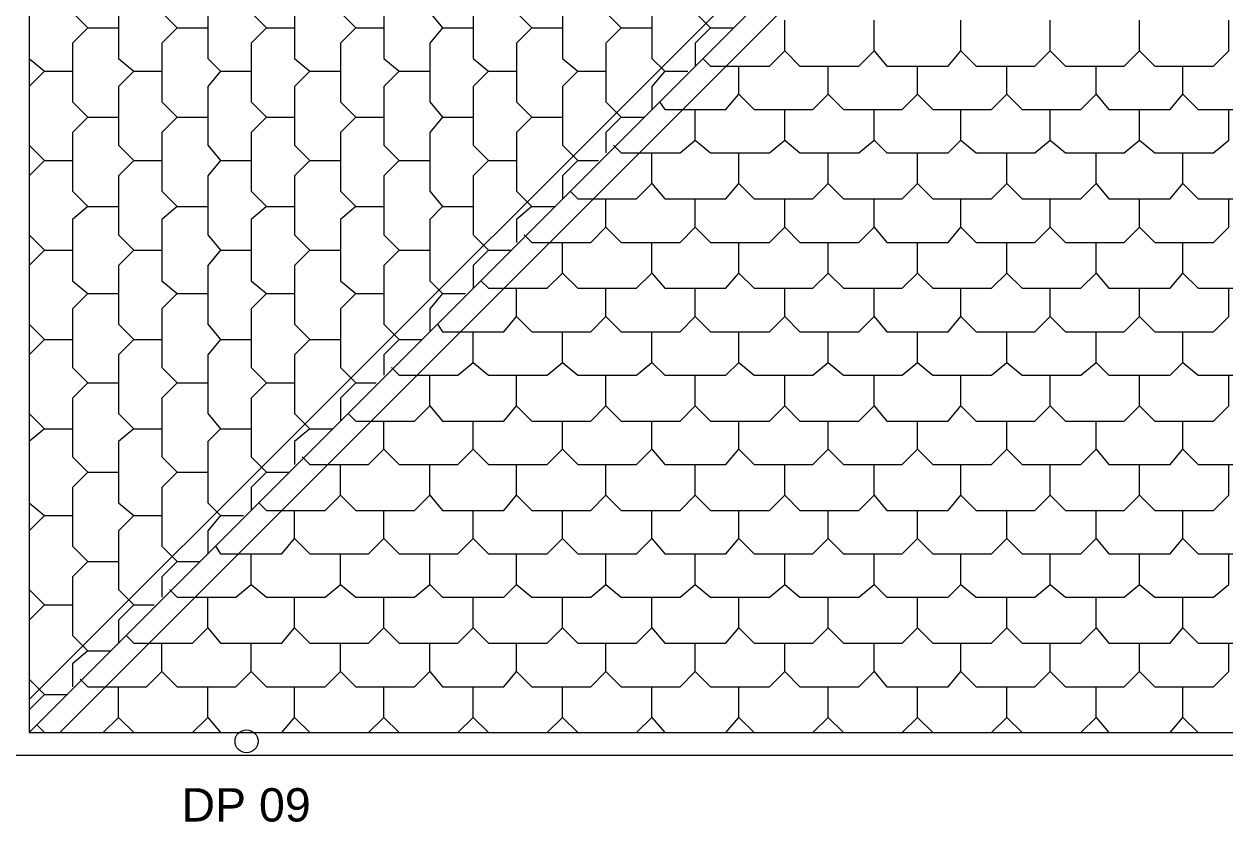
# Model space of a CAD drawing. Header units: millimetres. Extents: x 0 to 80.9, y 0 to 43.9.
# Drawn here: x 9.05 to 15.09, y 11.91 to 15.92 of the extents above; entities that cross this region are included whole.
import ezdxf

# ---------------------------------------------------------------- set-up
doc = ezdxf.new("R2010")
doc.units = ezdxf.units.MM
for name, color, linetype in [('PDF_014408$BL-ROOF', 7, 'Continuous'), ('PDF_014408$PL-SERVICES-STORMWATER', 7, 'Continuous'), ('PDF_Text', 7, 'Continuous')]:
    doc.layers.add(name, color=color, linetype=linetype)
doc.styles.add('PDF ArialMT', font='arial.ttf')

msp = doc.modelspace()

# ---------------------------------------------------------------- linework, layer by layer
at = {"layer": 'PDF_014408$BL-ROOF', "lineweight": 9}
for points in [[(53.4814, 12.2452), (8.9627, 12.2452), (8.9627, 31.4016), (75.5228, 31.4016), (75.5228, 12.2452), (66.5345, 12.2452)], [(9.0781, 31.1323), (18.3871, 21.8234), (9.0781, 12.5273)], [(26.2342, 21.7208), (18.5922, 21.7208), (9.232, 12.3606)], [(9.373, 16.3483), (9.2961, 16.2714), (9.2961, 15.9765), (9.373, 15.8995), (9.5269, 15.8995)], [(9.8218, 16.3483), (9.7449, 16.2714), (9.7449, 15.9765), (9.8218, 15.8995), (9.9757, 15.8995)], [(10.2706, 16.3483), (10.1937, 16.2714), (10.1937, 15.9765), (10.2706, 15.8995), (10.4116, 15.8995)], [(10.7194, 16.3483), (10.6424, 16.2714), (10.6424, 15.9765), (10.7194, 15.8995), (10.8604, 15.8995)], [(11.1553, 16.3483), (11.0912, 16.2714), (11.0912, 15.9765), (11.1553, 15.8995), (11.3092, 15.8995)], [(11.6041, 16.3483), (11.5272, 16.2714), (11.5272, 15.9765), (11.6041, 15.8995), (11.758, 15.8995)], [(12.0529, 16.3483), (11.9759, 16.2714), (11.9759, 15.9765), (12.0529, 15.8995), (12.2067, 15.8995)], [(12.5017, 16.3483), (12.4247, 16.2714), (12.4247, 15.9765), (12.5017, 15.8995), (12.6171, 15.8995)], [(9.6038, 16.1175), (9.5269, 16.0534), (9.5269, 15.7457), (9.6038, 15.6816), (9.7449, 15.6816)], [(10.0398, 16.1175), (9.9757, 16.0534), (9.9757, 15.7457), (10.0398, 15.6816), (10.1937, 15.6816)], [(10.4886, 16.1175), (10.4116, 16.0534), (10.4116, 15.7457), (10.4886, 15.6816), (10.6424, 15.6816)], [(10.9373, 16.1175), (10.8604, 16.0534), (10.8604, 15.7457), (10.9373, 15.6816), (11.0912, 15.6816)], [(11.3861, 16.1175), (11.3092, 16.0534), (11.3092, 15.7457), (11.3861, 15.6816), (11.5272, 15.6816)], [(11.8349, 16.1175), (11.758, 16.0534), (11.758, 15.7457), (11.8349, 15.6816), (11.9759, 15.6816)], [(12.2709, 16.1175), (12.2067, 16.0534), (12.2067, 15.7457), (12.2709, 15.6816), (12.3863, 15.6816)], [(12.4632, 15.7457), (12.5017, 15.7072), (12.7966, 15.7072), (12.8735, 15.7841), (12.8735, 15.938)], [(12.8735, 15.7841), (12.9504, 15.7072), (13.2453, 15.7072), (13.3223, 15.7841), (13.3223, 15.938)], [(13.3223, 15.7841), (13.3864, 15.7072), (13.6941, 15.7072), (13.7582, 15.7841), (13.7582, 15.938)], [(13.7582, 15.7841), (13.8352, 15.7072), (14.1301, 15.7072), (14.207, 15.7841), (14.207, 15.938)], [(14.207, 15.7841), (14.2839, 15.7072), (14.5789, 15.7072), (14.6558, 15.7841), (14.6558, 15.938)], [(14.6558, 15.7841), (14.7327, 15.7072), (15.0276, 15.7072), (15.1046, 15.7841), (15.1046, 15.938)], [(9.0781, 15.8995), (9.0781, 15.8995)], [(9.373, 15.8995), (9.2961, 15.8226), (9.2961, 15.5277), (9.373, 15.4508), (9.5269, 15.4508)], [(9.8218, 15.8995), (9.7449, 15.8226), (9.7449, 15.5277), (9.8218, 15.4508), (9.9757, 15.4508)], [(10.2706, 15.8995), (10.1937, 15.8226), (10.1937, 15.5277), (10.2706, 15.4508), (10.4116, 15.4508)], [(10.7194, 15.8995), (10.6424, 15.8226), (10.6424, 15.5277), (10.7194, 15.4508), (10.8604, 15.4508)], [(11.1553, 15.8995), (11.0912, 15.8226), (11.0912, 15.5277), (11.1553, 15.4508), (11.3092, 15.4508)], [(11.6041, 15.8995), (11.5272, 15.8226), (11.5272, 15.5277), (11.6041, 15.4508), (11.758, 15.4508)], [(12.0529, 15.8995), (11.9759, 15.8226), (11.9759, 15.5277), (12.0529, 15.4508), (12.1683, 15.4508)], [(12.5017, 15.8995), (12.4247, 15.8226), (12.4247, 15.7072)], [(9.0781, 15.7457), (9.1551, 15.6816), (9.2961, 15.6816)], [(12.2452, 15.5277), (12.2709, 15.4892), (12.5786, 15.4892), (12.6427, 15.5662), (12.6427, 15.7072)], [(12.6427, 15.5662), (12.7196, 15.4892), (13.0145, 15.4892), (13.0915, 15.5662), (13.0915, 15.7072)], [(13.0915, 15.5662), (13.1684, 15.4892), (13.4633, 15.4892), (13.5403, 15.5662), (13.5403, 15.7072)], [(13.5403, 15.5662), (13.6172, 15.4892), (13.9121, 15.4892), (13.989, 15.5662), (13.989, 15.7072)], [(13.989, 15.5662), (14.066, 15.4892), (14.3609, 15.4892), (14.4378, 15.5662), (14.4378, 15.7072)], [(14.4378, 15.5662), (14.5019, 15.4892), (14.8097, 15.4892), (14.8738, 15.5662), (14.8738, 15.7072)], [(14.8738, 15.5662), (14.9507, 15.4892), (15.2456, 15.4892), (15.3225, 15.5662), (15.3225, 15.7072)], [(9.1551, 15.6816), (9.0781, 15.6046)], [(9.6038, 15.6816), (9.5269, 15.6046), (9.5269, 15.3097), (9.6038, 15.2328), (9.7449, 15.2328)], [(10.0398, 15.6816), (9.9757, 15.6046), (9.9757, 15.3097), (10.0398, 15.2328), (10.1937, 15.2328)], [(10.4886, 15.6816), (10.4116, 15.6046), (10.4116, 15.3097), (10.4886, 15.2328), (10.6424, 15.2328)], [(10.9373, 15.6816), (10.8604, 15.6046), (10.8604, 15.3097), (10.9373, 15.2328), (11.0912, 15.2328)], [(11.3861, 15.6816), (11.3092, 15.6046), (11.3092, 15.3097), (11.3861, 15.2328), (11.5272, 15.2328)], [(11.8349, 15.6816), (11.758, 15.6046), (11.758, 15.3097), (11.8349, 15.2328), (11.9375, 15.2328)], [(12.2709, 15.6816), (12.2067, 15.6046), (12.2067, 15.4892)], [(9.0781, 15.4508), (9.0781, 15.4508)], [(9.373, 15.4508), (9.2961, 15.3738), (9.2961, 15.0789), (9.373, 15.002), (9.5269, 15.002)], [(9.8218, 15.4508), (9.7449, 15.3738), (9.7449, 15.0789), (9.8218, 15.002), (9.9757, 15.002)], [(10.2706, 15.4508), (10.1937, 15.3738), (10.1937, 15.0789), (10.2706, 15.002), (10.4116, 15.002)], [(10.7194, 15.4508), (10.6424, 15.3738), (10.6424, 15.0789), (10.7194, 15.002), (10.8604, 15.002)], [(11.1553, 15.4508), (11.0912, 15.3738), (11.0912, 15.0789), (11.1553, 15.002), (11.3092, 15.002)], [(11.6041, 15.4508), (11.5272, 15.3738), (11.5272, 15.0789), (11.6041, 15.002), (11.7195, 15.002)], [(12.0529, 15.4508), (11.9759, 15.3738), (11.9759, 15.2713)], [(12.0144, 15.3097), (12.0529, 15.2713), (12.3478, 15.2713), (12.4247, 15.3354), (12.4247, 15.4892)], [(12.4247, 15.3354), (12.5017, 15.2713), (12.7966, 15.2713), (12.8735, 15.3354), (12.8735, 15.4892)], [(12.8735, 15.3354), (12.9504, 15.2713), (13.2453, 15.2713), (13.3223, 15.3354), (13.3223, 15.4892)], [(13.3223, 15.3354), (13.3864, 15.2713), (13.6941, 15.2713), (13.7582, 15.3354), (13.7582, 15.4892)], [(13.7582, 15.3354), (13.8352, 15.2713), (14.1301, 15.2713), (14.207, 15.3354), (14.207, 15.4892)], [(14.207, 15.3354), (14.2839, 15.2713), (14.5789, 15.2713), (14.6558, 15.3354), (14.6558, 15.4892)], [(14.6558, 15.3354), (14.7327, 15.2713), (15.0276, 15.2713), (15.1046, 15.3354), (15.1046, 15.4892)], [(9.0781, 15.3097), (9.1551, 15.2328), (9.2961, 15.2328)], [(11.7964, 15.0789), (11.8349, 15.0405), (12.1298, 15.0405), (12.2067, 15.1174), (12.2067, 15.2713)], [(12.2067, 15.1174), (12.2709, 15.0405), (12.5786, 15.0405), (12.6427, 15.1174), (12.6427, 15.2713)], [(12.6427, 15.1174), (12.7196, 15.0405), (13.0145, 15.0405), (13.0915, 15.1174), (13.0915, 15.2713)], [(13.0915, 15.1174), (13.1684, 15.0405), (13.4633, 15.0405), (13.5403, 15.1174), (13.5403, 15.2713)], [(13.5403, 15.1174), (13.6172, 15.0405), (13.9121, 15.0405), (13.989, 15.1174), (13.989, 15.2713)], [(13.989, 15.1174), (14.066, 15.0405), (14.3609, 15.0405), (14.4378, 15.1174), (14.4378, 15.2713)], [(14.4378, 15.1174), (14.5019, 15.0405), (14.8097, 15.0405), (14.8738, 15.1174), (14.8738, 15.2713)], [(14.8738, 15.1174), (14.9507, 15.0405), (15.2456, 15.0405), (15.3225, 15.1174), (15.3225, 15.2713)], [(9.1551, 15.2328), (9.0781, 15.1559)], [(9.6038, 15.2328), (9.5269, 15.1559), (9.5269, 14.8609), (9.6038, 14.784), (9.7449, 14.784)], [(10.0398, 15.2328), (9.9757, 15.1559), (9.9757, 14.8609), (10.0398, 14.784), (10.1937, 14.784)], [(10.4886, 15.2328), (10.4116, 15.1559), (10.4116, 14.8609), (10.4886, 14.784), (10.6424, 14.784)], [(10.9373, 15.2328), (10.8604, 15.1559), (10.8604, 14.8609), (10.9373, 14.784), (11.0912, 14.784)], [(11.3861, 15.2328), (11.3092, 15.1559), (11.3092, 14.8609), (11.3861, 14.784), (11.5015, 14.784)], [(11.8349, 15.2328), (11.758, 15.1559), (11.758, 15.0405)], [(11.5656, 14.8609), (11.6041, 14.8225), (11.899, 14.8225), (11.9759, 14.8994), (11.9759, 15.0405)], [(11.9759, 14.8994), (12.0529, 14.8225), (12.3478, 14.8225), (12.4247, 14.8994), (12.4247, 15.0405)], [(12.4247, 14.8994), (12.5017, 14.8225), (12.7966, 14.8225), (12.8735, 14.8994), (12.8735, 15.0405)], [(12.8735, 14.8994), (12.9504, 14.8225), (13.2453, 14.8225), (13.3223, 14.8994), (13.3223, 15.0405)], [(13.3223, 14.8994), (13.3864, 14.8225), (13.6941, 14.8225), (13.7582, 14.8994), (13.7582, 15.0405)], [(13.7582, 14.8994), (13.8352, 14.8225), (14.1301, 14.8225), (14.207, 14.8994), (14.207, 15.0405)], [(14.207, 14.8994), (14.2839, 14.8225), (14.5789, 14.8225), (14.6558, 14.8994), (14.6558, 15.0405)], [(14.6558, 14.8994), (14.7327, 14.8225), (15.0276, 14.8225), (15.1046, 14.8994), (15.1046, 15.0405)], [(9.0781, 15.002), (9.0781, 15.002)], [(9.373, 15.002), (9.2961, 14.9379), (9.2961, 14.6301), (9.373, 14.566), (9.5269, 14.566)], [(9.8218, 15.002), (9.7449, 14.9379), (9.7449, 14.6301), (9.8218, 14.566), (9.9757, 14.566)], [(10.2706, 15.002), (10.1937, 14.9379), (10.1937, 14.6301), (10.2706, 14.566), (10.4116, 14.566)], [(10.7194, 15.002), (10.6424, 14.9379), (10.6424, 14.6301), (10.7194, 14.566), (10.8604, 14.566)], [(11.1553, 15.002), (11.0912, 14.9379), (11.0912, 14.6301), (11.1553, 14.566), (11.2707, 14.566)], [(11.6041, 15.002), (11.5272, 14.9379), (11.5272, 14.8225)], [(9.0781, 14.8609), (9.1551, 14.784), (9.2961, 14.784)], [(9.1551, 14.784), (9.0781, 14.7071)], [(9.6038, 14.784), (9.5269, 14.7071), (9.5269, 14.4122), (9.6038, 14.3352), (9.7449, 14.3352)], [(10.0398, 14.784), (9.9757, 14.7071), (9.9757, 14.4122), (10.0398, 14.3352), (10.1937, 14.3352)], [(10.4886, 14.784), (10.4116, 14.7071), (10.4116, 14.4122), (10.4886, 14.3352), (10.6424, 14.3352)], [(10.9373, 14.784), (10.8604, 14.7071), (10.8604, 14.4122), (10.9373, 14.3352), (11.0527, 14.3352)], [(11.3861, 14.784), (11.3092, 14.7071), (11.3092, 14.5917)], [(11.3477, 14.6301), (11.3861, 14.5917), (11.681, 14.5917), (11.758, 14.6686), (11.758, 14.8225)], [(11.758, 14.6686), (11.8349, 14.5917), (12.1298, 14.5917), (12.2067, 14.6686), (12.2067, 14.8225)], [(12.2067, 14.6686), (12.2709, 14.5917), (12.5786, 14.5917), (12.6427, 14.6686), (12.6427, 14.8225)], [(12.6427, 14.6686), (12.7196, 14.5917), (13.0145, 14.5917), (13.0915, 14.6686), (13.0915, 14.8225)], [(13.0915, 14.6686), (13.1684, 14.5917), (13.4633, 14.5917), (13.5403, 14.6686), (13.5403, 14.8225)], [(13.5403, 14.6686), (13.6172, 14.5917), (13.9121, 14.5917), (13.989, 14.6686), (13.989, 14.8225)], [(13.989, 14.6686), (14.066, 14.5917), (14.3609, 14.5917), (14.4378, 14.6686), (14.4378, 14.8225)], [(14.4378, 14.6686), (14.5019, 14.5917), (14.8097, 14.5917), (14.8738, 14.6686), (14.8738, 14.8225)], [(14.8738, 14.6686), (14.9507, 14.5917), (15.2456, 14.5917), (15.3225, 14.6686), (15.3225, 14.8225)], [(9.0781, 14.566), (9.0781, 14.566)], [(9.373, 14.566), (9.2961, 14.4891), (9.2961, 14.1942), (9.373, 14.1173), (9.5269, 14.1173)], [(9.8218, 14.566), (9.7449, 14.4891), (9.7449, 14.1942), (9.8218, 14.1173), (9.9757, 14.1173)], [(10.2706, 14.566), (10.1937, 14.4891), (10.1937, 14.1942), (10.2706, 14.1173), (10.4116, 14.1173)], [(10.7194, 14.566), (10.6424, 14.4891), (10.6424, 14.1942), (10.7194, 14.1173), (10.8219, 14.1173)], [(11.1553, 14.566), (11.0912, 14.4891), (11.0912, 14.3737)], [(11.1297, 14.4122), (11.1553, 14.3737), (11.4631, 14.3737), (11.5272, 14.4506), (11.5272, 14.5917)], [(11.5272, 14.4506), (11.6041, 14.3737), (11.899, 14.3737), (11.9759, 14.4506), (11.9759, 14.5917)], [(11.9759, 14.4506), (12.0529, 14.3737), (12.3478, 14.3737), (12.4247, 14.4506), (12.4247, 14.5917)], [(12.4247, 14.4506), (12.5017, 14.3737), (12.7966, 14.3737), (12.8735, 14.4506), (12.8735, 14.5917)], [(12.8735, 14.4506), (12.9504, 14.3737), (13.2453, 14.3737), (13.3223, 14.4506), (13.3223, 14.5917)], [(13.3223, 14.4506), (13.3864, 14.3737), (13.6941, 14.3737), (13.7582, 14.4506), (13.7582, 14.5917)], [(13.7582, 14.4506), (13.8352, 14.3737), (14.1301, 14.3737), (14.207, 14.4506), (14.207, 14.5917)], [(14.207, 14.4506), (14.2839, 14.3737), (14.5789, 14.3737), (14.6558, 14.4506), (14.6558, 14.5917)], [(14.6558, 14.4506), (14.7327, 14.3737), (15.0276, 14.3737), (15.1046, 14.4506), (15.1046, 14.5917)], [(9.0781, 14.4122), (9.1551, 14.3352), (9.2961, 14.3352)], [(10.8989, 14.1942), (10.9373, 14.1557), (11.2323, 14.1557), (11.3092, 14.2198), (11.3092, 14.3737)], [(11.3092, 14.2198), (11.3861, 14.1557), (11.681, 14.1557), (11.758, 14.2198), (11.758, 14.3737)], [(11.758, 14.2198), (11.8349, 14.1557), (12.1298, 14.1557), (12.2067, 14.2198), (12.2067, 14.3737)], [(12.2067, 14.2198), (12.2709, 14.1557), (12.5786, 14.1557), (12.6427, 14.2198), (12.6427, 14.3737)], [(12.6427, 14.2198), (12.7196, 14.1557), (13.0145, 14.1557), (13.0915, 14.2198), (13.0915, 14.3737)], [(13.0915, 14.2198), (13.1684, 14.1557), (13.4633, 14.1557), (13.5403, 14.2198), (13.5403, 14.3737)], [(13.5403, 14.2198), (13.6172, 14.1557), (13.9121, 14.1557), (13.989, 14.2198), (13.989, 14.3737)], [(13.989, 14.2198), (14.066, 14.1557), (14.3609, 14.1557), (14.4378, 14.2198), (14.4378, 14.3737)], [(14.4378, 14.2198), (14.5019, 14.1557), (14.8097, 14.1557), (14.8738, 14.2198), (14.8738, 14.3737)], [(14.8738, 14.2198), (14.9507, 14.1557), (15.2456, 14.1557), (15.3225, 14.2198), (15.3225, 14.3737)], [(9.1551, 14.3352), (9.0781, 14.2583)], [(9.6038, 14.3352), (9.5269, 14.2583), (9.5269, 13.9634), (9.6038, 13.8865), (9.7449, 13.8865)], [(10.0398, 14.3352), (9.9757, 14.2583), (9.9757, 13.9634), (10.0398, 13.8865), (10.1937, 13.8865)], [(10.4886, 14.3352), (10.4116, 14.2583), (10.4116, 13.9634), (10.4886, 13.8865), (10.604, 13.8865)], [(10.9373, 14.3352), (10.8604, 14.2583), (10.8604, 14.1557)], [(9.0781, 14.1173), (9.0781, 14.1173)], [(9.373, 14.1173), (9.2961, 14.0403), (9.2961, 13.7454), (9.373, 13.6685), (9.5269, 13.6685)], [(9.8218, 14.1173), (9.7449, 14.0403), (9.7449, 13.7454), (9.8218, 13.6685), (9.9757, 13.6685)], [(10.2706, 14.1173), (10.1937, 14.0403), (10.1937, 13.7454), (10.2706, 13.6685), (10.386, 13.6685)], [(10.7194, 14.1173), (10.6424, 14.0403), (10.6424, 13.9249)], [(10.6809, 13.9634), (10.7194, 13.9249), (11.0143, 13.9249), (11.0912, 14.0019), (11.0912, 14.1557)], [(11.0912, 14.0019), (11.1553, 13.9249), (11.4631, 13.9249), (11.5272, 14.0019), (11.5272, 14.1557)], [(11.5272, 14.0019), (11.6041, 13.9249), (11.899, 13.9249), (11.9759, 14.0019), (11.9759, 14.1557)], [(11.9759, 14.0019), (12.0529, 13.9249), (12.3478, 13.9249), (12.4247, 14.0019), (12.4247, 14.1557)], [(12.4247, 14.0019), (12.5017, 13.9249), (12.7966, 13.9249), (12.8735, 14.0019), (12.8735, 14.1557)], [(12.8735, 14.0019), (12.9504, 13.9249), (13.2453, 13.9249), (13.3223, 14.0019), (13.3223, 14.1557)], [(13.3223, 14.0019), (13.3864, 13.9249), (13.6941, 13.9249), (13.7582, 14.0019), (13.7582, 14.1557)], [(13.7582, 14.0019), (13.8352, 13.9249), (14.1301, 13.9249), (14.207, 14.0019), (14.207, 14.1557)], [(14.207, 14.0019), (14.2839, 13.9249), (14.5789, 13.9249), (14.6558, 14.0019), (14.6558, 14.1557)], [(14.6558, 14.0019), (14.7327, 13.9249), (15.0276, 13.9249), (15.1046, 14.0019), (15.1046, 14.1557)], [(9.0781, 13.9634), (9.1551, 13.8865), (9.2961, 13.8865)], [(9.1551, 13.8865), (9.0781, 13.8223)], [(9.6038, 13.8865), (9.5269, 13.8223), (9.5269, 13.5146), (9.6038, 13.4505), (9.7449, 13.4505)], [(10.0398, 13.8865), (9.9757, 13.8223), (9.9757, 13.5146), (10.0398, 13.4505), (10.1552, 13.4505)], [(10.4886, 13.8865), (10.4116, 13.8223), (10.4116, 13.7069)], [(10.4501, 13.7454), (10.4886, 13.7069), (10.7835, 13.7069), (10.8604, 13.7839), (10.8604, 13.9249)], [(10.8604, 13.7839), (10.9373, 13.7069), (11.2323, 13.7069), (11.3092, 13.7839), (11.3092, 13.9249)], [(11.3092, 13.7839), (11.3861, 13.7069), (11.681, 13.7069), (11.758, 13.7839), (11.758, 13.9249)], [(11.758, 13.7839), (11.8349, 13.7069), (12.1298, 13.7069), (12.2067, 13.7839), (12.2067, 13.9249)], [(12.2067, 13.7839), (12.2709, 13.7069), (12.5786, 13.7069), (12.6427, 13.7839), (12.6427, 13.9249)], [(12.6427, 13.7839), (12.7196, 13.7069), (13.0145, 13.7069), (13.0915, 13.7839), (13.0915, 13.9249)], [(13.0915, 13.7839), (13.1684, 13.7069), (13.4633, 13.7069), (13.5403, 13.7839), (13.5403, 13.9249)], [(13.5403, 13.7839), (13.6172, 13.7069), (13.9121, 13.7069), (13.989, 13.7839), (13.989, 13.9249)], [(13.989, 13.7839), (14.066, 13.7069), (14.3609, 13.7069), (14.4378, 13.7839), (14.4378, 13.9249)], [(14.4378, 13.7839), (14.5019, 13.7069), (14.8097, 13.7069), (14.8738, 13.7839), (14.8738, 13.9249)], [(14.8738, 13.7839), (14.9507, 13.7069), (15.2456, 13.7069), (15.3225, 13.7839), (15.3225, 13.9249)], [(10.2321, 13.5146), (10.2706, 13.4761), (10.5655, 13.4761), (10.6424, 13.5531), (10.6424, 13.7069)], [(10.6424, 13.5531), (10.7194, 13.4761), (11.0143, 13.4761), (11.0912, 13.5531), (11.0912, 13.7069)], [(11.0912, 13.5531), (11.1553, 13.4761), (11.4631, 13.4761), (11.5272, 13.5531), (11.5272, 13.7069)], [(11.5272, 13.5531), (11.6041, 13.4761), (11.899, 13.4761), (11.9759, 13.5531), (11.9759, 13.7069)], [(11.9759, 13.5531), (12.0529, 13.4761), (12.3478, 13.4761), (12.4247, 13.5531), (12.4247, 13.7069)], [(12.4247, 13.5531), (12.5017, 13.4761), (12.7966, 13.4761), (12.8735, 13.5531), (12.8735, 13.7069)], [(12.8735, 13.5531), (12.9504, 13.4761), (13.2453, 13.4761), (13.3223, 13.5531), (13.3223, 13.7069)], [(13.3223, 13.5531), (13.3864, 13.4761), (13.6941, 13.4761), (13.7582, 13.5531), (13.7582, 13.7069)], [(13.7582, 13.5531), (13.8352, 13.4761), (14.1301, 13.4761), (14.207, 13.5531), (14.207, 13.7069)], [(14.207, 13.5531), (14.2839, 13.4761), (14.5789, 13.4761), (14.6558, 13.5531), (14.6558, 13.7069)], [(14.6558, 13.5531), (14.7327, 13.4761), (15.0276, 13.4761), (15.1046, 13.5531), (15.1046, 13.7069)], [(9.0781, 13.6685), (9.0781, 13.6685)], [(9.373, 13.6685), (9.2961, 13.5915), (9.2961, 13.2966), (9.373, 13.2197), (9.5269, 13.2197)], [(9.8218, 13.6685), (9.7449, 13.5915), (9.7449, 13.2966), (9.8218, 13.2197), (9.9372, 13.2197)], [(10.2706, 13.6685), (10.1937, 13.5915), (10.1937, 13.4761)], [(9.0781, 13.5146), (9.1551, 13.4505), (9.2961, 13.4505)], [(10.0141, 13.2966), (10.0398, 13.2582), (10.3475, 13.2582), (10.4116, 13.3351), (10.4116, 13.4761)], [(10.4116, 13.3351), (10.4886, 13.2582), (10.7835, 13.2582), (10.8604, 13.3351), (10.8604, 13.4761)], [(10.8604, 13.3351), (10.9373, 13.2582), (11.2323, 13.2582), (11.3092, 13.3351), (11.3092, 13.4761)], [(11.3092, 13.3351), (11.3861, 13.2582), (11.681, 13.2582), (11.758, 13.3351), (11.758, 13.4761)], [(11.758, 13.3351), (11.8349, 13.2582), (12.1298, 13.2582), (12.2067, 13.3351), (12.2067, 13.4761)], [(12.2067, 13.3351), (12.2709, 13.2582), (12.5786, 13.2582), (12.6427, 13.3351), (12.6427, 13.4761)], [(12.6427, 13.3351), (12.7196, 13.2582), (13.0145, 13.2582), (13.0915, 13.3351), (13.0915, 13.4761)], [(13.0915, 13.3351), (13.1684, 13.2582), (13.4633, 13.2582), (13.5403, 13.3351), (13.5403, 13.4761)], [(13.5403, 13.3351), (13.6172, 13.2582), (13.9121, 13.2582), (13.989, 13.3351), (13.989, 13.4761)], [(13.989, 13.3351), (14.066, 13.2582), (14.3609, 13.2582), (14.4378, 13.3351), (14.4378, 13.4761)], [(14.4378, 13.3351), (14.5019, 13.2582), (14.8097, 13.2582), (14.8738, 13.3351), (14.8738, 13.4761)], [(14.8738, 13.3351), (14.9507, 13.2582), (15.2456, 13.2582), (15.3225, 13.3351), (15.3225, 13.4761)], [(9.1551, 13.4505), (9.0781, 13.3736)], [(9.6038, 13.4505), (9.5269, 13.3736), (9.5269, 13.0787), (9.6038, 13.0017), (9.7064, 13.0017)], [(10.0398, 13.4505), (9.9757, 13.3736), (9.9757, 13.2582)], [(9.0781, 13.2197), (9.0781, 13.2197)], [(9.373, 13.2197), (9.2961, 13.1428), (9.2961, 12.8479), (9.373, 12.7709), (9.4884, 12.7709)], [(9.8218, 13.2197), (9.7449, 13.1428), (9.7449, 13.0402)], [(9.7833, 13.0787), (9.8218, 13.0402), (10.1167, 13.0402), (10.1937, 13.1043), (10.1937, 13.2582)], [(10.1937, 13.1043), (10.2706, 13.0402), (10.5655, 13.0402), (10.6424, 13.1043), (10.6424, 13.2582)], [(10.6424, 13.1043), (10.7194, 13.0402), (11.0143, 13.0402), (11.0912, 13.1043), (11.0912, 13.2582)], [(11.0912, 13.1043), (11.1553, 13.0402), (11.4631, 13.0402), (11.5272, 13.1043), (11.5272, 13.2582)], [(11.5272, 13.1043), (11.6041, 13.0402), (11.899, 13.0402), (11.9759, 13.1043), (11.9759, 13.2582)], [(11.9759, 13.1043), (12.0529, 13.0402), (12.3478, 13.0402), (12.4247, 13.1043), (12.4247, 13.2582)], [(12.4247, 13.1043), (12.5017, 13.0402), (12.7966, 13.0402), (12.8735, 13.1043), (12.8735, 13.2582)], [(12.8735, 13.1043), (12.9504, 13.0402), (13.2453, 13.0402), (13.3223, 13.1043), (13.3223, 13.2582)], [(13.3223, 13.1043), (13.3864, 13.0402), (13.6941, 13.0402), (13.7582, 13.1043), (13.7582, 13.2582)], [(13.7582, 13.1043), (13.8352, 13.0402), (14.1301, 13.0402), (14.207, 13.1043), (14.207, 13.2582)], [(14.207, 13.1043), (14.2839, 13.0402), (14.5789, 13.0402), (14.6558, 13.1043), (14.6558, 13.2582)], [(14.6558, 13.1043), (14.7327, 13.0402), (15.0276, 13.0402), (15.1046, 13.1043), (15.1046, 13.2582)], [(9.0781, 13.0787), (9.1551, 13.0017), (9.2961, 13.0017)], [(9.5654, 12.8479), (9.6038, 12.8094), (9.8987, 12.8094), (9.9757, 12.8863), (9.9757, 13.0402)], [(9.9757, 12.8863), (10.0398, 12.8094), (10.3475, 12.8094), (10.4116, 12.8863), (10.4116, 13.0402)], [(10.4116, 12.8863), (10.4886, 12.8094), (10.7835, 12.8094), (10.8604, 12.8863), (10.8604, 13.0402)], [(10.8604, 12.8863), (10.9373, 12.8094), (11.2323, 12.8094), (11.3092, 12.8863), (11.3092, 13.0402)], [(11.3092, 12.8863), (11.3861, 12.8094), (11.681, 12.8094), (11.758, 12.8863), (11.758, 13.0402)], [(11.758, 12.8863), (11.8349, 12.8094), (12.1298, 12.8094), (12.2067, 12.8863), (12.2067, 13.0402)], [(12.2067, 12.8863), (12.2709, 12.8094), (12.5786, 12.8094), (12.6427, 12.8863), (12.6427, 13.0402)], [(12.6427, 12.8863), (12.7196, 12.8094), (13.0145, 12.8094), (13.0915, 12.8863), (13.0915, 13.0402)], [(13.0915, 12.8863), (13.1684, 12.8094), (13.4633, 12.8094), (13.5403, 12.8863), (13.5403, 13.0402)], [(13.5403, 12.8863), (13.6172, 12.8094), (13.9121, 12.8094), (13.989, 12.8863), (13.989, 13.0402)], [(13.989, 12.8863), (14.066, 12.8094), (14.3609, 12.8094), (14.4378, 12.8863), (14.4378, 13.0402)], [(14.4378, 12.8863), (14.5019, 12.8094), (14.8097, 12.8094), (14.8738, 12.8863), (14.8738, 13.0402)], [(14.8738, 12.8863), (14.9507, 12.8094), (15.2456, 12.8094), (15.3225, 12.8863), (15.3225, 13.0402)], [(9.1551, 13.0017), (9.0781, 12.9248)], [(9.6038, 13.0017), (9.5269, 12.9248), (9.5269, 12.8094)], [(9.3346, 12.6299), (9.373, 12.5914), (9.6679, 12.5914), (9.7449, 12.6683), (9.7449, 12.8094)], [(9.7449, 12.6683), (9.8218, 12.5914), (10.1167, 12.5914), (10.1937, 12.6683), (10.1937, 12.8094)], [(10.1937, 12.6683), (10.2706, 12.5914), (10.5655, 12.5914), (10.6424, 12.6683), (10.6424, 12.8094)], [(10.6424, 12.6683), (10.7194, 12.5914), (11.0143, 12.5914), (11.0912, 12.6683), (11.0912, 12.8094)], [(11.0912, 12.6683), (11.1553, 12.5914), (11.4631, 12.5914), (11.5272, 12.6683), (11.5272, 12.8094)], [(11.5272, 12.6683), (11.6041, 12.5914), (11.899, 12.5914), (11.9759, 12.6683), (11.9759, 12.8094)], [(11.9759, 12.6683), (12.0529, 12.5914), (12.3478, 12.5914), (12.4247, 12.6683), (12.4247, 12.8094)], [(12.4247, 12.6683), (12.5017, 12.5914), (12.7966, 12.5914), (12.8735, 12.6683), (12.8735, 12.8094)], [(12.8735, 12.6683), (12.9504, 12.5914), (13.2453, 12.5914), (13.3223, 12.6683), (13.3223, 12.8094)], [(13.3223, 12.6683), (13.3864, 12.5914), (13.6941, 12.5914), (13.7582, 12.6683), (13.7582, 12.8094)], [(13.7582, 12.6683), (13.8352, 12.5914), (14.1301, 12.5914), (14.207, 12.6683), (14.207, 12.8094)], [(14.207, 12.6683), (14.2839, 12.5914), (14.5789, 12.5914), (14.6558, 12.6683), (14.6558, 12.8094)], [(14.6558, 12.6683), (14.7327, 12.5914), (15.0276, 12.5914), (15.1046, 12.6683), (15.1046, 12.8094)], [(9.0781, 12.7709), (9.0781, 12.7709)], [(9.373, 12.7709), (9.2961, 12.7068), (9.2961, 12.5914)], [(9.0781, 12.6299), (9.1551, 12.5529), (9.2705, 12.5529)], [(9.1551, 12.5529), (9.0781, 12.476)], [(9.45, 12.3606), (9.5269, 12.4375), (9.5269, 12.5914)], [(9.8987, 12.3606), (9.9757, 12.4375), (9.9757, 12.5914)], [(10.3475, 12.3606), (10.4116, 12.4375), (10.4116, 12.5914)], [(10.7835, 12.3606), (10.8604, 12.4375), (10.8604, 12.5914)], [(11.2323, 12.3606), (11.3092, 12.4375), (11.3092, 12.5914)], [(11.681, 12.3606), (11.758, 12.4375), (11.758, 12.5914)], [(12.1298, 12.3606), (12.2067, 12.4375), (12.2067, 12.5914)], [(12.5786, 12.3606), (12.6427, 12.4375), (12.6427, 12.5914)], [(13.0145, 12.3606), (13.0915, 12.4375), (13.0915, 12.5914)], [(13.4633, 12.3606), (13.5403, 12.4375), (13.5403, 12.5914)], [(13.9121, 12.3606), (13.989, 12.4375), (13.989, 12.5914)], [(14.3609, 12.3606), (14.4378, 12.4375), (14.4378, 12.5914)], [(14.8097, 12.3606), (14.8738, 12.4375), (14.8738, 12.5914)], [(9.5269, 12.4375), (9.6038, 12.3606)], [(9.9757, 12.4375), (10.0398, 12.3606)], [(10.4116, 12.4375), (10.4886, 12.3606)], [(10.8604, 12.4375), (10.9373, 12.3606)], [(11.3092, 12.4375), (11.3861, 12.3606)], [(11.758, 12.4375), (11.8349, 12.3606)], [(12.2067, 12.4375), (12.2709, 12.3606)], [(12.6427, 12.4375), (12.7196, 12.3606)], [(13.0915, 12.4375), (13.1684, 12.3606)], [(13.5403, 12.4375), (13.6172, 12.3606)], [(13.989, 12.4375), (14.066, 12.3606)], [(14.4378, 12.4375), (14.5019, 12.3606)], [(14.8738, 12.4375), (14.9507, 12.3606)], [(9.1166, 12.3991), (9.1551, 12.3606)], [(9.2961, 12.3606), (9.2961, 12.3606)], [(9.7449, 12.3606), (9.7449, 12.3606)], [(10.1937, 12.3606), (10.1937, 12.3606)], [(10.6424, 12.3606), (10.6424, 12.3606)], [(11.0912, 12.3606), (11.0912, 12.3606)], [(11.5272, 12.3606), (11.5272, 12.3606)], [(11.9759, 12.3606), (11.9759, 12.3606)], [(12.4247, 12.3606), (12.4247, 12.3606)], [(12.8735, 12.3606), (12.8735, 12.3606)], [(13.3223, 12.3606), (13.3223, 12.3606)], [(13.7582, 12.3606), (13.7582, 12.3606)], [(14.207, 12.3606), (14.207, 12.3606)], [(14.6558, 12.3606), (14.6558, 12.3606)]]:
    msp.add_lwpolyline(points, dxfattribs=at)
for points in [[(9.0781, 12.3606), (18.5409, 21.8234), (9.0781, 31.2862)], [(53.4814, 12.3606), (53.4814, 20.8361), (49.2758, 20.8361), (49.2758, 20.8104), (26.2342, 20.8104), (26.2342, 21.8234), (18.5409, 21.8234), (9.0781, 12.3606)]]:
    msp.add_lwpolyline(points, close=True, dxfattribs=at)
at = {"layer": 'PDF_014408$PL-SERVICES-STORMWATER', "lineweight": 0}
msp.add_circle((10.1702, 12.3173), 0.0577, dxfattribs=at)

# ---------------------------------------------------------------- texts
at = {"layer": 'PDF_Text', "insert": (9.8432, 11.9969), "char_height": 0.16732, "attachment_point": 4, "style": 'PDF ArialMT'}
msp.add_mtext('DP 09', dxfattribs=at)

doc.saveas('drawing.dxf')
